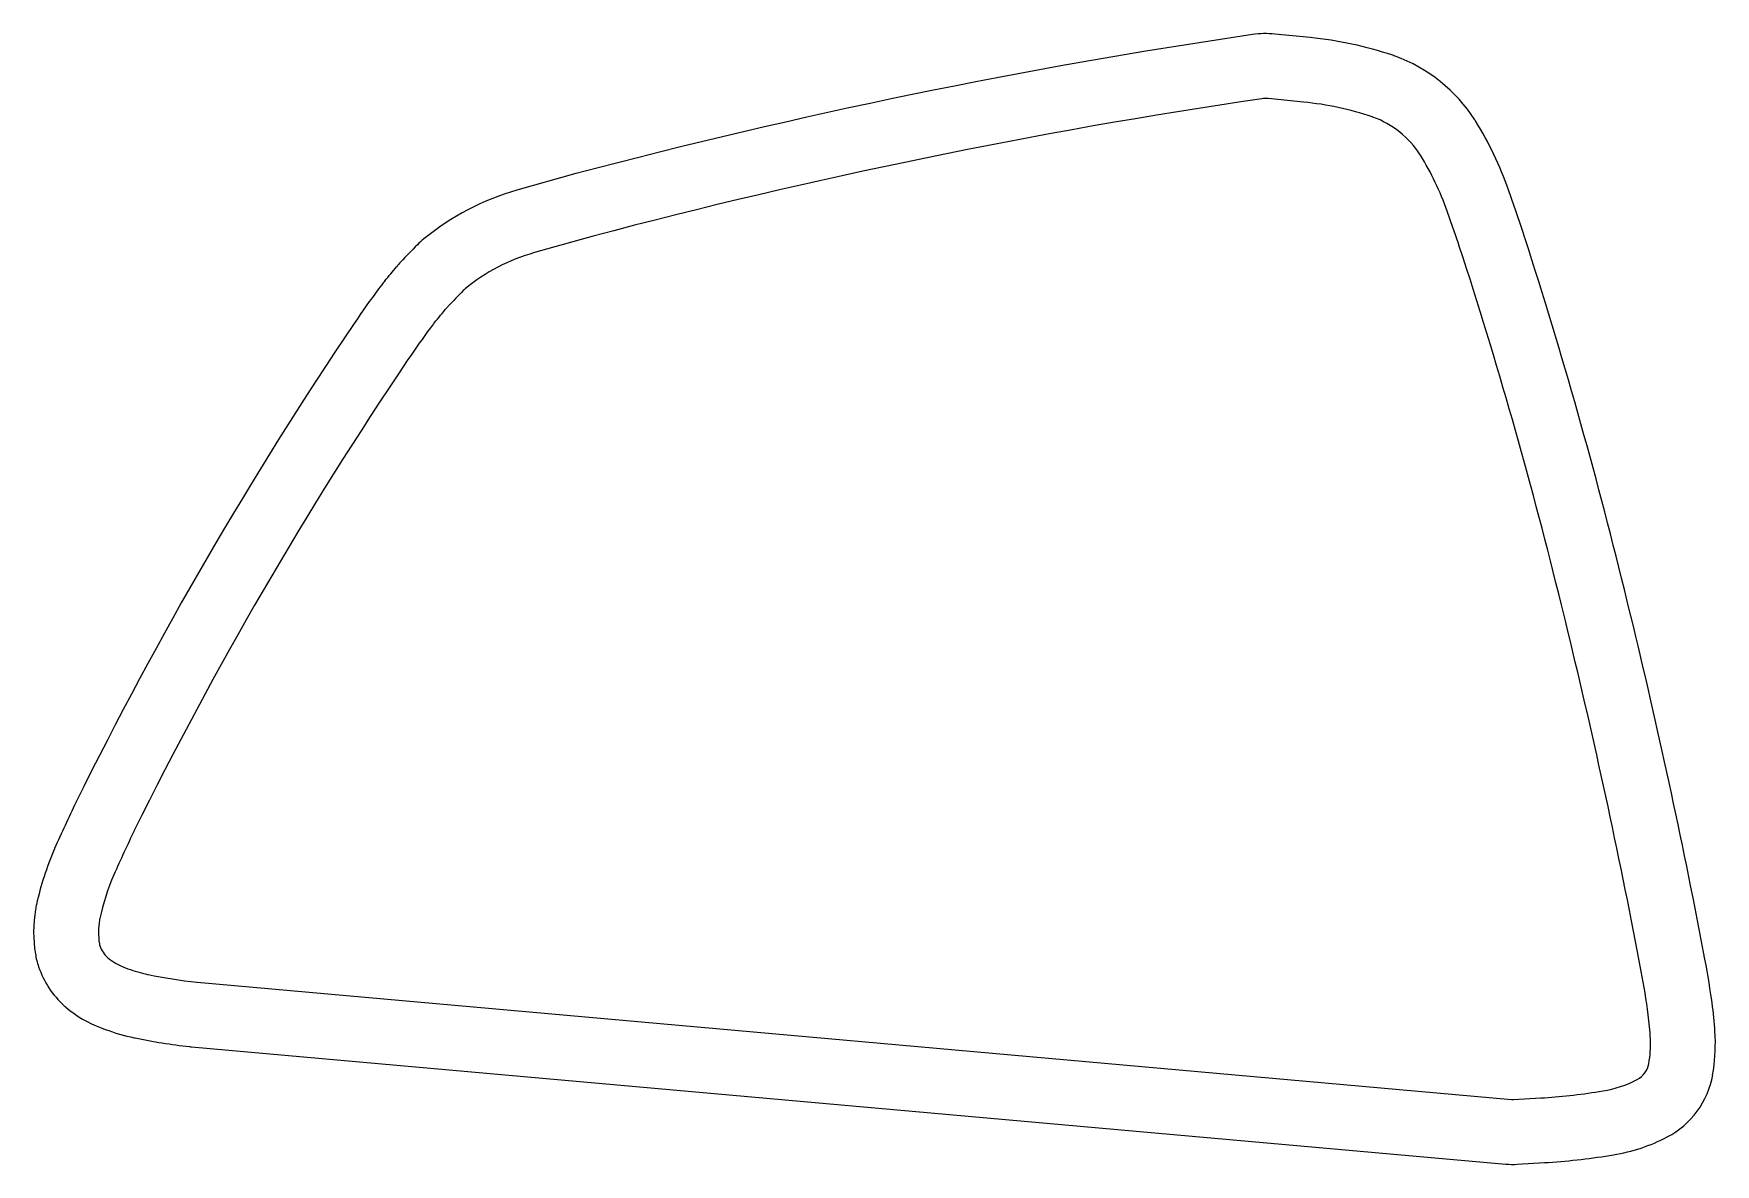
# Model space of a CAD drawing. Extents: x 738.6 to 803.5, y 513.2 to 556.8.
import ezdxf

# ---------------------------------------------------------------- set-up
doc = ezdxf.new("R2010")
doc.units = 0
doc.layers.get('0').update_dxf_attribs({"linetype": 'CONTINUOUS'})

msp = doc.modelspace()

# ---------------------------------------------------------------- linework, layer by layer
at = {"color": 0}
for p, q in [((787.866, 556.64), (786.506, 556.776)), ((787.615, 554.152), (786.256, 554.289)), ((759.558, 551.393), (757.278, 550.749)), ((795.732, 550.141), (795.513, 550.768)), ((793.371, 549.319), (793.153, 549.946)), ((760.217, 548.982), (757.957, 548.343)), ((751.126, 545.789), (751.007, 545.614)), ((753.197, 544.389), (753.079, 544.214)), ((800.139, 534.73), (799.987, 535.351)), ((797.711, 534.136), (797.559, 534.757)), ((803.094, 521.081), (802.95, 521.832)), ((800.638, 520.611), (800.494, 521.362)), ((742.117, 520.776), (742.28, 520.715)), ((744.952, 520.189), (795.636, 515.665)), ((741.242, 518.434), (741.405, 518.373)), ((744.73, 517.699), (795.414, 513.175)), ((795.71, 515.664), (796.76, 515.726)), ((799.009, 515.974), (799.164, 516)), ((795.857, 513.169), (796.907, 513.23)), ((799.41, 513.507), (799.566, 513.532))]:
    msp.add_line(p, q, dxfattribs=at)
for centre, radius, start, end in [((820.266, 322.243), 237.055, 98.39787, 104.8383), ((786.156, 553.294), 3.5, 84.24902, 98.39787), ((786.384, 541.923), 14.791, 71.59861, 84.24902), ((789.948, 552.637), 3.5, 69.92433, 71.59861), ((789.034, 550.136), 6.162, 32.67026, 69.92433), ((820.266, 322.243), 234.555, 98.39787, 104.83336), ((786.156, 553.294), 1, 84.24902, 98.39787), ((786.384, 541.923), 12.291, 71.59861, 84.24902), ((789.948, 552.637), 1, 69.92433, 71.59861), ((789.034, 550.136), 3.662, 32.67026, 69.92433), ((791.696, 551.843), 3, 31.84006, 32.67026), ((782.878, 546.367), 13.38, 19.20436, 31.84006), ((791.696, 551.843), 0.5, 31.84006, 32.67026), ((782.878, 546.367), 10.88, 19.20436, 31.84006), ((759.953, 541.275), 9.845, 105.76822, 129.483), ((707.028, 519.244), 93.931, 18.42791, 19.20436), ((707.028, 519.244), 91.431, 18.42791, 19.20436), ((755.919, 546.172), 3.5, 129.483, 135.04075), ((793.296, 547.988), 3, 17.85716, 18.42791), ((609.538, 488.788), 196.059, 13.7389, 17.85716), ((775.022, 527.096), 30.497, 135.04075, 136.77427), ((759.953, 541.275), 7.345, 105.76822, 129.483), ((793.296, 547.988), 0.5, 17.85716, 18.42791), ((609.538, 488.788), 193.559, 13.7389, 17.85716), ((725.872, 569.562), 34.498, 319.71129, 320.8762), ((755.35, 545.585), 3.5, 136.77427, 140.8762), ((776.113, 528.905), 30.157, 142.88318, 145.95334), ((754.857, 544.991), 3.5, 139.71129, 142.88318), ((775.022, 527.096), 27.997, 135.04075, 136.77427), ((755.919, 546.172), 1, 129.483, 135.04075), ((725.872, 569.562), 36.998, 319.71129, 320.8762), ((755.35, 545.585), 1, 136.77427, 140.8762), ((881.078, 457.726), 156.98, 145.95334, 153.75336), ((776.113, 528.905), 27.657, 142.88318, 145.95334), ((754.857, 544.991), 1, 139.71129, 142.88318), ((881.078, 457.726), 154.48, 145.95334, 153.75336), ((546.144, 472.63), 261.477, 10.84609, 13.7389), ((546.144, 472.63), 258.977, 10.84609, 13.7389), ((791.881, 502.146), 57.337, 154.16899, 156.12383), ((742.974, 525.821), 3, 153.75336, 154.16899), ((791.881, 502.146), 54.837, 154.16899, 156.12383), ((742.974, 525.821), 0.5, 153.75336, 154.16899), ((742.194, 524.139), 3, 156.12383, 157.0344), ((750.836, 520.477), 12.386, 157.0344, 167.32468), ((750.836, 520.477), 9.886, 157.0344, 167.32468), ((742.194, 524.139), 0.5, 156.12383, 157.0344), ((743.967, 522.127), 5.325, 170.5481, 189.12622), ((742.167, 522.427), 3.5, 167.32468, 170.5481), ((743.967, 522.127), 2.825, 170.5481, 189.12622), ((742.167, 522.427), 1, 167.32468, 170.5481), ((741.672, 521.758), 0.5, 189.12622, 198.84405), ((742.238, 521.951), 1.098, 198.84405, 227.85638), ((741.672, 521.758), 3, 189.12622, 198.84405), ((742.238, 521.951), 3.598, 198.84405, 227.85638), ((741.568, 521.212), 0.1, 227.85638, 229.78234), ((742.843, 522.72), 2.075, 229.78234, 249.51766), ((771.389, 515.007), 32.281, 7.58606, 10.84609), ((744.145, 525.707), 5.329, 249.51766, 257.99258), ((743.66, 523.429), 3, 257.99258, 258.382), ((747.365, 541.448), 21.396, 258.382, 263.49126), ((744.996, 520.687), 0.5, 263.49126, 264.90015), ((771.389, 515.007), 29.781, 7.58606, 10.84609), ((741.568, 521.212), 2.6, 227.85638, 229.78234), ((742.843, 522.72), 4.575, 229.78234, 249.51766), ((800.612, 518.899), 0.3, 7.11338, 7.58606), ((787.655, 517.282), 13.358, 3.10805, 7.11338), ((800.612, 518.899), 2.8, 7.11338, 7.58606), ((787.655, 517.282), 15.858, 3.10805, 7.11338), ((744.145, 525.707), 7.829, 249.51766, 257.99258), ((743.66, 523.429), 5.5, 257.99258, 258.382), ((747.365, 541.448), 23.896, 258.382, 263.49126), ((744.996, 520.687), 3, 263.49126, 264.90015), ((796.406, 517.83), 4.59, 350.19415, 2.09177), ((800.494, 517.979), 0.5, 2.09177, 3.10805), ((796.406, 517.83), 7.09, 350.19415, 2.09177), ((800.494, 517.979), 3, 2.09177, 3.10805), ((800.092, 517.193), 0.85, 297.55423, 350.19415), ((798.462, 520.316), 4.373, 279.23688, 297.55423), ((800.092, 517.193), 3.35, 297.55423, 350.19415), ((795.681, 516.163), 0.5, 264.90015, 273.36645), ((795.463, 537.78), 22.092, 273.36645, 279.23688), ((798.462, 520.316), 6.873, 279.23688, 297.55423), ((795.681, 516.163), 3, 264.90015, 273.36645), ((795.463, 537.78), 24.592, 273.36645, 279.23688)]:
    msp.add_arc(centre, radius, start, end, dxfattribs=at)

doc.saveas('drawing.dxf')
